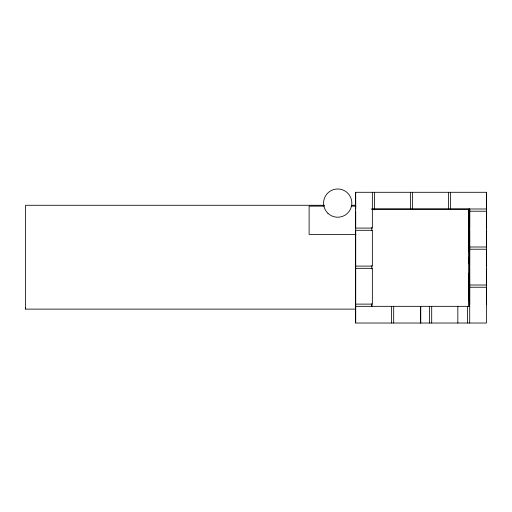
<?xml version="1.0" encoding="UTF-8"?>
<svg xmlns="http://www.w3.org/2000/svg" width="512" height="512" viewBox="0 0 512 512"><rect width="100%" height="100%" fill="white"/><g stroke="black" fill="none" stroke-linecap="round" stroke-linejoin="round"><path stroke-width="0.77" d="M355.667 309.12L25.6 309.12L25.6 307.347M469.709 287.238L486.4 287.238L486.4 323.027L355.667 323.027L355.667 230.31L372.358 230.31L372.358 266.099L355.667 266.099M371.578 208.986L486.4 208.986L486.4 192.294L355.667 192.294L355.667 228.083L372.358 228.083L372.358 192.294M371.802 304.019L371.802 306.336L371.802 303.949M468.966 305.408L468.966 273.146M468.966 263.686L468.966 209.171L468.966 306.336M469.709 304.115L469.709 268.326M469.709 266.099L469.709 230.31M469.709 228.083L469.709 208.998M486.4 304.115L486.4 268.326M486.4 266.099L486.4 230.31M486.4 228.083L486.4 192.294M324.499 205.28L25.6 205.28L25.6 309.12M351.674 205.28L355.667 205.28M324.192 206.138L309.107 206.138L309.107 234.394L355.942 234.394M351.181 206.138L355.942 206.138M371.802 209.171L469.709 209.171L469.709 323.027M469.709 211.213L486.4 211.213L486.4 247.002L469.709 247.002M469.709 249.222L486.4 249.222L486.4 285.011L469.709 285.011M355.667 268.326L372.358 268.326L372.358 304.115L355.667 304.115M355.667 306.336L469.741 306.336M469.062 209.171L469.062 251.821M469.062 257.754L469.062 300.403M467.488 306.336L467.488 323.027M457.843 306.336L457.843 323.027M450.611 192.294L450.611 208.986M448.384 192.294L448.384 208.986M431.699 306.336L431.699 323.027M429.472 306.336L429.472 323.027M420.755 306.336L420.755 323.027M420.384 306.336L420.384 323.027M412.595 192.294L412.595 208.986M410.374 192.294L410.374 208.986M393.683 306.336L393.683 323.027M391.456 306.336L391.456 323.027M374.586 192.294L374.586 208.986M374.304 208.262L374.304 209.862M371.802 227.488L371.802 230.758M371.802 265.619L371.802 268.902M355.667 192.294L355.667 208.986M355.667 211.213L355.667 323.027M327.917 213.293A14.131 14.131 0 0 0 351.424 206.477A14.131 14.131 0 0 0 333.766 189.53A14.131 14.131 0 0 0 327.917 213.293"/></g></svg>
